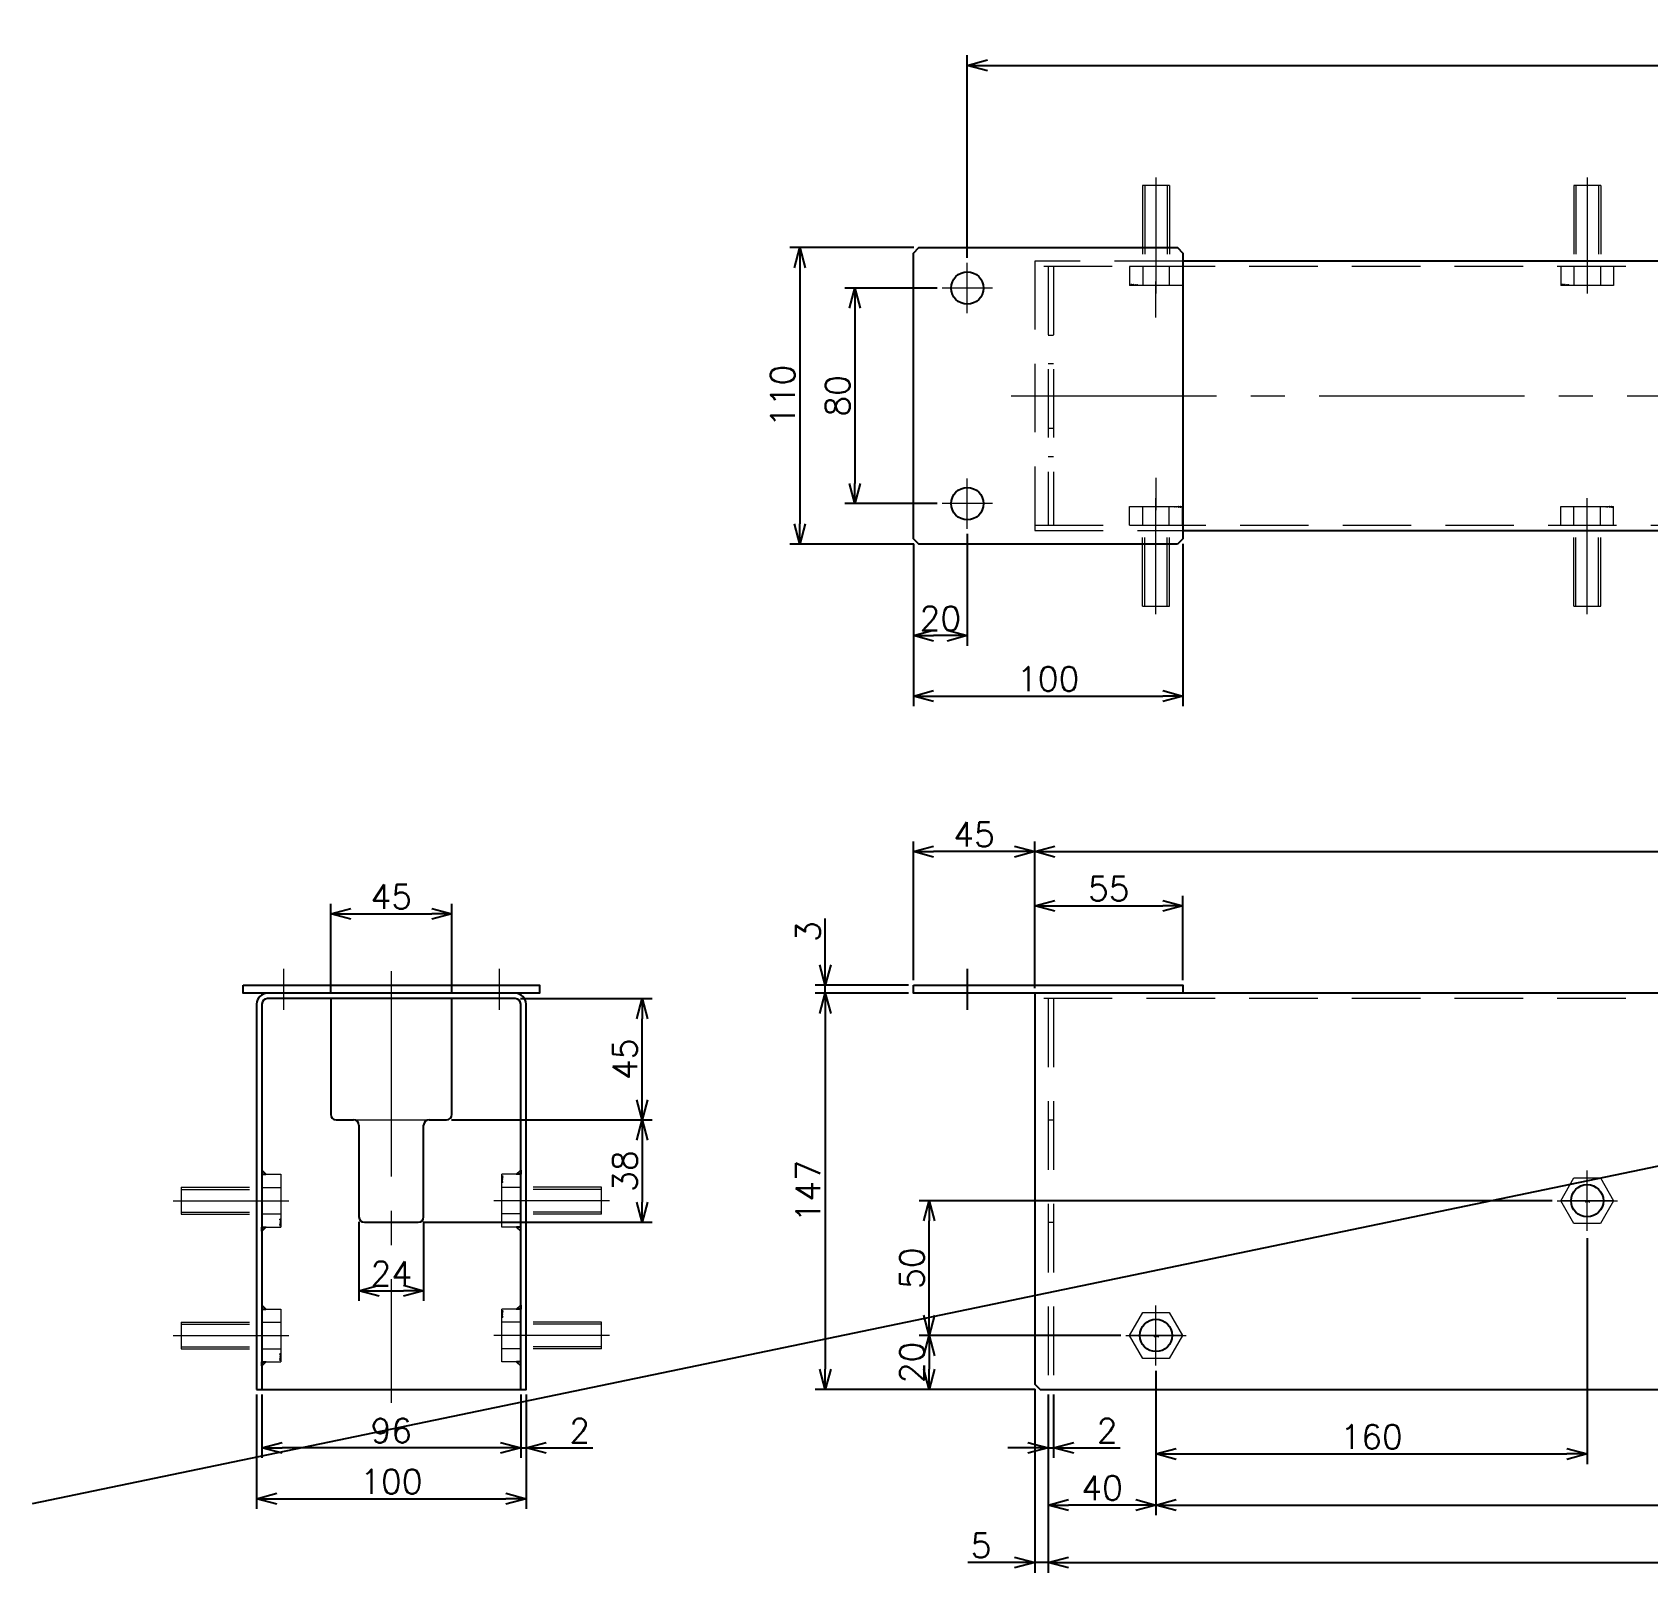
# Model space of a CAD drawing. Header units: millimetres. Extents: x -8731 to 85711, y -14522 to 31379.
# Drawn here: x 28559 to 29158, y -1899 to -1328 of the extents above; entities that cross this region are included whole.
import ezdxf

# ---------------------------------------------------------------- set-up
doc = ezdxf.new("R2010")
doc.units = ezdxf.units.MM
doc.header["$LTSCALE"] = 4
doc.header["$PDMODE"] = 99
doc.header["$PDSIZE"] = 1
doc.linetypes.add('CENTER2', pattern=[28.575, 19.05, -3.175, 3.175, -3.175])
doc.linetypes.add('HIDDEN', pattern=[9.525, 6.35, -3.175])
for name, color, linetype, lineweight in [('04_HIDDEN', 2, 'HIDDEN', 13), ('05_CENTER', 4, 'CENTER2', 13), ('08_DIM', 3, 'Continuous', 13)]:
    doc.layers.add(name, color=color, linetype=linetype, lineweight=lineweight)
doc.layers.add('10_DRAFT', color=8, linetype='Continuous', lineweight=0, plot=False)
doc.styles.add('KSS_TXT', font='txt.shx', dxfattribs={"bigfont": 'extfont2.shx'})
doc.styles.add('KSS_TXT_L', font='txt.shx', dxfattribs={"height": 9, "bigfont": 'extfont2.shx'})
doc.dimstyles.new('KSS_DIM', dxfattribs={"dimscale": 3, "dimtxt": 3, "dimasz": 2.5, "dimexe": 1.25, "dimexo": 0.625, "dimtad": 1, "dimdsep": 46, "dimtxsty": 'KSS_TXT', "dimblk": 'OPEN30', "dimcen": 0, "dimazin": 2, "dimtfac": 0.75, "dimtmove": 0, "dimatfit": 3, "dimldrblk": 'OPEN30', "dimfxl": 1, "dimtolj": 1, "dimarcsym": 0})

# ---------------------------------------------------------------- blocks, each defined once
blk = doc.blocks.new('A$C742A68D0_1_1')
at = {"color": 0}
for p, q in [((-9.81, 7), (9.81, 7)), ((-9.81, 0), (-9.81, 7)), ((-4.91, 0), (-4.91, 7)), ((4.91, 0), (4.91, 7)), ((9.81, 0), (9.81, 7)), ((-9.81, 0), (9.81, 0))]:
    blk.add_line(p, q, dxfattribs=at)
at = {"color": 0, "linetype": 'CENTER2'}
blk.add_line((0, -33), (0, 10), dxfattribs=at)
at = {"color": 0, "linetype": 'HIDDEN'}
for p, q in [((-5, -30), (-5, 0)), ((-4.19, -30), (-4.19, 0)), ((4.19, -30), (4.19, 0)), ((5, -30), (5, 0)), ((-5, -30), (5, -30))]:
    blk.add_line(p, q, dxfattribs=at)
at = {"layer": '10_DRAFT', "style": 'KSS_TXT_L'}
blk.add_text('BT-M10x30L', height=0.3, dxfattribs=at).set_placement((6.81, 6.66))
blk = doc.blocks.new('A$C78BC2D50_1_1')
at = {"color": 0}
for p, q in [((46, -5), (-46, -5)), ((-22.5, -5), (-22.5, -48)), ((22.5, -48), (22.5, -5)), ((-48, -7), (-48, -150)), ((48, -150), (48, -7)), ((-20.5, -50), (-14, -50)), ((-12, -52), (-12, -86)), ((12, -86), (12, -52)), ((14, -50), (20.5, -50)), ((-10, -88), (10, -88))]:
    blk.add_line(p, q, dxfattribs=at)
blk.add_lwpolyline([(-55, 0), (55, 0), (55, -3), (-55, -3)], close=True, dxfattribs=at)
blk.add_lwpolyline([(-50, -150), (50, -150), (50, -7, 0.414214), (46, -3), (-46, -3, 0.414214), (-50, -7)], format="xyb", close=True, dxfattribs=at)
at = {"color": 3}
for points in [[(-48, -70.19), (-46.5, -70.19), (-48, -68.69), (-48, -68.69)], [(48, -70.19), (46.5, -70.19), (48, -68.69), (48, -68.69)], [(-48, -89.81), (-46.5, -89.81), (-48, -91.31), (-48, -91.31)], [(48, -89.81), (46.5, -89.81), (48, -91.31), (48, -91.31)], [(-48, -120.19), (-46.5, -120.19), (-48, -118.69), (-48, -118.69)], [(48, -120.19), (46.5, -120.19), (48, -118.69), (48, -118.69)], [(-48, -139.81), (-46.5, -139.81), (-48, -141.31), (-48, -141.31)], [(48, -139.81), (46.5, -139.81), (48, -141.31), (48, -141.31)]]:
    blk.add_lwpolyline(points, close=True, dxfattribs=at)
at = {"color": 0}
for centre, start, end in [((-46, -7), 90, 180), ((46, -7), 0, 90), ((-20.5, -48), 180, 270), ((-14, -52), 0, 90), ((14, -52), 90, 180), ((20.5, -48), 270, 0), ((-10, -86), 180, 270), ((10, -86), 270, 0)]:
    blk.add_arc(centre, 2, start, end, dxfattribs=at)
at = {"layer": '05_CENTER'}
for p, q in [((-40, 6.1), (-40, -9.15)), ((40, 6.1), (40, -9.15)), ((0, 5.15), (0, -155.04))]:
    blk.add_line(p, q, dxfattribs=at)
at = {"layer": '10_DRAFT'}
blk.add_line((-14, -50), (14, -50), dxfattribs=at)
at = {"layer": '04_HIDDEN'}
for p, rotation in [((-48, -80), 270), ((48, -80), 90), ((-48, -130), 270), ((48, -130), 90)]:
    blk.add_blockref('A$C742A68D0_1_1', p, dxfattribs=dict(at, rotation=rotation))
blk = doc.blocks.new('A$C28002627_1_1_1')
at = {"color": 0}
for p, q in [((-9.81, 0), (-4.91, 8.5)), ((-4.91, 8.5), (4.91, 8.5)), ((4.91, 8.5), (9.81, 0)), ((-4.91, -8.5), (-9.81, 0)), ((9.81, 0), (4.91, -8.5)), ((4.91, -8.5), (-4.91, -8.5))]:
    blk.add_line(p, q, dxfattribs=at)
at = {"color": 0, "linetype": 'CENTER2'}
for p, q in [((0, -11.18), (0, 11.18)), ((-11.18, 0), (11.18, 0))]:
    blk.add_line(p, q, dxfattribs=at)
at = {"layer": '10_DRAFT', "style": 'KSS_TXT_L'}
blk.add_text('BT-M10', height=0.3, dxfattribs=at).set_placement((-0.7, -0.54))
blk = doc.blocks.new('A$C11D0153E_1_1')
at = {"color": 4}
blk.add_line((0, 6.1), (0, -9.15), dxfattribs=at)
at = {"color": 0}
for points in [[(-20, 0), (80, 0), (80, -3), (-20, -3)], [(27, -150), (2033, -150), (2035, -148), (2035, -3), (25, -3), (25, -148)]]:
    blk.add_lwpolyline(points, close=True, dxfattribs=at)
for centre in [(230, -80), (70, -130)]:
    blk.add_circle(centre, 6, dxfattribs=at)
at = {"layer": '04_HIDDEN'}
for p, q in [((2035, -5), (25, -5)), ((30, -5), (30, -150)), ((32, -5), (32, -150)), ((30, -50), (32, -50)), ((30, -88), (32, -88))]:
    blk.add_line(p, q, dxfattribs=at)
at = {"layer": '05_CENTER'}
for p, q in [((230, -89.34), (230, -70.66)), ((239.34, -80), (220.66, -80)), ((70, -139.34), (70, -120.66)), ((79.34, -130), (60.66, -130))]:
    blk.add_line(p, q, dxfattribs=at)
at = {"layer": '04_HIDDEN'}
for p in [(230, -80), (70, -130)]:
    blk.add_blockref('A$C28002627_1_1_1', p, dxfattribs=at)
blk = doc.blocks.new('_Open30')
at = {"color": 0, "linetype": 'ByBlock', "lineweight": -2}
for p, q in [((-1, 0.268), (0, 0)), ((0, 0), (-1, -0.268)), ((0, 0), (-1, 0))]:
    blk.add_line(p, q, dxfattribs=at)
blk = doc.blocks.new('*D3023')
at = {"layer": '08_DIM', "color": 0, "lineweight": -2, "transparency": 16777216}
for p, q in [((28679.82, -1769.12), (28679.82, -1798.39)), ((28703.82, -1769.12), (28703.82, -1798.39)), ((28687.32, -1794.64), (28696.32, -1794.64))]:
    blk.add_line(p, q, dxfattribs=at)
at = {"layer": 'Defpoints', "color": 0, "transparency": 16777216}
for p in [(28679.82, -1767.25), (28703.82, -1767.25), (28703.82, -1794.64)]:
    blk.add_point(p, dxfattribs=at)
at = {"layer": '08_DIM', "color": 0, "lineweight": -2, "transparency": 16777216, "xscale": 7.5, "yscale": 7.5, "zscale": 7.5, "rotation": 180}
blk.add_blockref('_Open30', (28679.82, -1794.64), dxfattribs=at)
at = {"layer": '08_DIM', "color": 0, "lineweight": -2, "transparency": 16777216, "xscale": 7.5, "yscale": 7.5, "zscale": 7.5}
blk.add_blockref('_Open30', (28703.82, -1794.64), dxfattribs=at)
at = {"layer": '08_DIM', "color": 0, "transparency": 16777216, "insert": (28691.82, -1788.26), "char_height": 9, "attachment_point": 5, "style": 'KSS_TXT'}
blk.add_mtext('\\A1;24', dxfattribs=at)
blk = doc.blocks.new('*D3024')
at = {"layer": '08_DIM', "color": 0, "lineweight": -2, "transparency": 16777216}
for p, q in [((28714.19, -1731.25), (28788.62, -1731.25)), ((28784.87, -1738.75), (28784.87, -1761.75)), ((28703.69, -1769.25), (28788.62, -1769.25))]:
    blk.add_line(p, q, dxfattribs=at)
at = {"layer": 'Defpoints', "color": 0, "transparency": 16777216}
for p in [(28712.32, -1731.25), (28701.82, -1769.25), (28784.87, -1769.25)]:
    blk.add_point(p, dxfattribs=at)
at = {"layer": '08_DIM', "color": 0, "lineweight": -2, "transparency": 16777216, "xscale": 7.5, "yscale": 7.5, "zscale": 7.5}
for p, rotation in [((28784.87, -1731.25), 90), ((28784.87, -1769.25), 270)]:
    blk.add_blockref('_Open30', p, dxfattribs=dict(at, rotation=rotation))
at = {"layer": '08_DIM', "color": 0, "transparency": 16777216, "insert": (28778.49, -1750.25), "char_height": 9, "attachment_point": 5, "rotation": 90, "style": 'KSS_TXT'}
blk.add_mtext('\\A1;38', dxfattribs=at)
blk = doc.blocks.new('*D3025')
at = {"layer": '08_DIM', "color": 0, "lineweight": -2, "transparency": 16777216}
for p, q in [((28739.69, -1686.25), (28788.62, -1686.25)), ((28784.87, -1723.75), (28784.87, -1693.75)), ((28714.19, -1731.25), (28788.62, -1731.25))]:
    blk.add_line(p, q, dxfattribs=at)
at = {"layer": 'Defpoints', "color": 0, "transparency": 16777216}
for p in [(28737.82, -1686.25), (28784.87, -1686.25), (28712.32, -1731.25)]:
    blk.add_point(p, dxfattribs=at)
at = {"layer": '08_DIM', "color": 0, "lineweight": -2, "transparency": 16777216, "xscale": 7.5, "yscale": 7.5, "zscale": 7.5}
for p, rotation in [((28784.87, -1686.25), 90), ((28784.87, -1731.25), 270)]:
    blk.add_blockref('_Open30', p, dxfattribs=dict(at, rotation=rotation))
at = {"layer": '08_DIM', "color": 0, "transparency": 16777216, "insert": (28778.49, -1708.75), "char_height": 9, "attachment_point": 5, "rotation": 90, "style": 'KSS_TXT'}
blk.add_mtext('\\A1;45', dxfattribs=at)
blk = doc.blocks.new('A$C0B00724F_1_1')
at = {"color": 0}
blk.add_lwpolyline([(78, -15), (-18, -15), (-20, -13), (-20, 93), (-18, 95), (78, 95), (80, 93), (80, -13)], close=True, dxfattribs=at)
for points in [[(1980, 90), (80, 90)], [(80, -10), (1980, -10)]]:
    blk.add_lwpolyline(points, dxfattribs=at)
for centre in [(0, 80), (0, 0)]:
    blk.add_circle(centre, 6, dxfattribs=at)
at = {"layer": '04_HIDDEN'}
for p, q in [((2035, 88), (25, 88)), ((30, 88), (30, -8)), ((32, 88), (32, -8)), ((30, 62.5), (32, 62.5)), ((30, 52), (32, 52)), ((30, 28), (32, 28)), ((30, 17.5), (32, 17.5)), ((25, -8), (2035, -8))]:
    blk.add_line(p, q, dxfattribs=at)
for points in [[(80, 90), (25, 90), (25, -10)], [(25, -10), (80, -10)]]:
    blk.add_lwpolyline(points, dxfattribs=at)
at = {"layer": '05_CENTER'}
for p, q in [((230, 95.46), (230, 82.43)), ((0, 70.66), (0, 89.34)), ((9.34, 80), (-9.34, 80)), ((70, 69.08), (70, 82.43)), ((16.24, 40), (2043.76, 40)), ((0, -9.34), (0, 9.34)), ((70, 9.54), (70, -2.43)), ((9.34, 0), (-9.34, 0)), ((230, -15.46), (230, -2.43))]:
    blk.add_line(p, q, dxfattribs=at)
at = {"layer": '04_HIDDEN', "rotation": 180}
for p in [(70, 88), (230, 88)]:
    blk.add_blockref('A$C742A68D0_1_1', p, dxfattribs=at)
at = {"layer": '04_HIDDEN'}
for p in [(70, -8), (230, -8)]:
    blk.add_blockref('A$C742A68D0_1_1', p, dxfattribs=at)
blk = doc.blocks.new('*D3053')
at = {"layer": '08_DIM', "color": 0, "lineweight": -2, "transparency": 16777216}
for p, q in [((28975.53, -1824.3), (28975.53, -1877.92)), ((28935.53, -1833.12), (28935.53, -1877.92)), ((28968.03, -1874.17), (28943.03, -1874.17))]:
    blk.add_line(p, q, dxfattribs=at)
at = {"layer": 'Defpoints', "color": 0, "transparency": 16777216}
for p in [(28975.53, -1822.43), (28935.53, -1831.25), (28935.53, -1874.17)]:
    blk.add_point(p, dxfattribs=at)
at = {"layer": '08_DIM', "color": 0, "lineweight": -2, "transparency": 16777216, "xscale": 7.5, "yscale": 7.5, "zscale": 7.5, "rotation": 180}
blk.add_blockref('_Open30', (28935.53, -1874.17), dxfattribs=at)
at = {"layer": '08_DIM', "color": 0, "lineweight": -2, "transparency": 16777216, "xscale": 7.5, "yscale": 7.5, "zscale": 7.5}
blk.add_blockref('_Open30', (28975.53, -1874.17), dxfattribs=at)
at = {"layer": '08_DIM', "color": 0, "transparency": 16777216, "insert": (28955.53, -1867.79), "char_height": 9, "attachment_point": 5, "style": 'KSS_TXT'}
blk.add_mtext('\\A1;40', dxfattribs=at)
blk = doc.blocks.new('*D3054')
at = {"layer": '08_DIM', "color": 0, "lineweight": -2, "transparency": 16777216}
for p, q in [((28975.53, -1824.3), (28975.53, -1877.92)), ((30895.53, -1824.3), (30895.53, -1877.92)), ((28983.03, -1874.17), (30888.03, -1874.17))]:
    blk.add_line(p, q, dxfattribs=at)
at = {"layer": 'Defpoints', "color": 0, "transparency": 16777216}
for p in [(28975.53, -1822.43), (30895.53, -1822.43), (30895.53, -1874.17)]:
    blk.add_point(p, dxfattribs=at)
at = {"layer": '08_DIM', "color": 0, "lineweight": -2, "transparency": 16777216, "xscale": 7.5, "yscale": 7.5, "zscale": 7.5, "rotation": 180}
blk.add_blockref('_Open30', (28975.53, -1874.17), dxfattribs=at)
at = {"layer": '08_DIM', "color": 0, "lineweight": -2, "transparency": 16777216, "xscale": 7.5, "yscale": 7.5, "zscale": 7.5}
blk.add_blockref('_Open30', (30895.53, -1874.17), dxfattribs=at)
at = {"layer": '08_DIM', "color": 0, "transparency": 16777216, "insert": (29935.53, -1867.79), "char_height": 9, "attachment_point": 5, "style": 'KSS_TXT'}
blk.add_mtext('\\A1;12x160=1920', dxfattribs=at)
blk = doc.blocks.new('*D3055')
at = {"layer": '08_DIM', "color": 0, "lineweight": -2, "transparency": 16777216}
for p, q in [((28935.53, -1833.12), (28935.53, -1899.26)), ((30935.53, -1833.12), (30935.53, -1899.26)), ((28943.03, -1895.51), (30928.03, -1895.51))]:
    blk.add_line(p, q, dxfattribs=at)
at = {"layer": 'Defpoints', "color": 0, "transparency": 16777216}
for p in [(28935.53, -1831.25), (30935.53, -1831.25), (30935.53, -1895.51)]:
    blk.add_point(p, dxfattribs=at)
at = {"layer": '08_DIM', "color": 0, "lineweight": -2, "transparency": 16777216, "xscale": 7.5, "yscale": 7.5, "zscale": 7.5, "rotation": 180}
blk.add_blockref('_Open30', (28935.53, -1895.51), dxfattribs=at)
at = {"layer": '08_DIM', "color": 0, "lineweight": -2, "transparency": 16777216, "xscale": 7.5, "yscale": 7.5, "zscale": 7.5}
blk.add_blockref('_Open30', (30935.53, -1895.51), dxfattribs=at)
at = {"layer": '08_DIM', "color": 0, "transparency": 16777216, "insert": (29935.53, -1889.14), "char_height": 9, "attachment_point": 5, "style": 'KSS_TXT'}
blk.add_mtext('\\A1;2000', dxfattribs=at)
blk = doc.blocks.new('*D3056')
at = {"layer": '08_DIM', "color": 0, "lineweight": -2, "transparency": 16777216}
for p, q in [((29135.53, -1775.12), (29135.53, -1858.96)), ((28975.53, -1824.3), (28975.53, -1858.96)), ((28983.03, -1855.21), (29128.03, -1855.21))]:
    blk.add_line(p, q, dxfattribs=at)
at = {"layer": 'Defpoints', "color": 0, "transparency": 16777216}
for p in [(29135.53, -1773.25), (28975.53, -1822.43), (29135.53, -1855.21)]:
    blk.add_point(p, dxfattribs=at)
at = {"layer": '08_DIM', "color": 0, "lineweight": -2, "transparency": 16777216, "xscale": 7.5, "yscale": 7.5, "zscale": 7.5, "rotation": 180}
blk.add_blockref('_Open30', (28975.53, -1855.21), dxfattribs=at)
at = {"layer": '08_DIM', "color": 0, "lineweight": -2, "transparency": 16777216, "xscale": 7.5, "yscale": 7.5, "zscale": 7.5}
blk.add_blockref('_Open30', (29135.53, -1855.21), dxfattribs=at)
at = {"layer": '08_DIM', "color": 0, "transparency": 16777216, "insert": (29055.53, -1848.84), "char_height": 9, "attachment_point": 5, "style": 'KSS_TXT'}
blk.add_mtext('\\A1;160', dxfattribs=at)
blk = doc.blocks.new('*D3057')
at = {"layer": '08_DIM', "color": 0, "lineweight": -2, "transparency": 16777216}
for p, q in [((28894.32, -1422.58), (28860.05, -1422.58)), ((28863.8, -1430.08), (28863.8, -1495.08)), ((28894.32, -1502.58), (28860.05, -1502.58))]:
    blk.add_line(p, q, dxfattribs=at)
at = {"layer": 'Defpoints', "color": 0, "transparency": 16777216}
for p in [(28896.19, -1422.58), (28863.8, -1502.58), (28896.19, -1502.58)]:
    blk.add_point(p, dxfattribs=at)
at = {"layer": '08_DIM', "color": 0, "lineweight": -2, "transparency": 16777216, "xscale": 7.5, "yscale": 7.5, "zscale": 7.5}
for p, rotation in [((28863.8, -1422.58), 90), ((28863.8, -1502.58), 270)]:
    blk.add_blockref('_Open30', p, dxfattribs=dict(at, rotation=rotation))
at = {"layer": '08_DIM', "color": 0, "transparency": 16777216, "insert": (28857.43, -1462.58), "char_height": 9, "attachment_point": 5, "rotation": 90, "style": 'KSS_TXT'}
blk.add_mtext('\\A1;80', dxfattribs=at)
blk = doc.blocks.new('*D3058')
at = {"layer": '08_DIM', "color": 0, "lineweight": -2, "transparency": 16777216}
for p, q in [((28885.66, -1407.58), (28839.64, -1407.58)), ((28843.39, -1415.08), (28843.39, -1510.08)), ((28885.66, -1517.58), (28839.64, -1517.58))]:
    blk.add_line(p, q, dxfattribs=at)
at = {"layer": 'Defpoints', "color": 0, "transparency": 16777216}
for p in [(28887.53, -1407.58), (28843.39, -1517.58), (28887.53, -1517.58)]:
    blk.add_point(p, dxfattribs=at)
at = {"layer": '08_DIM', "color": 0, "lineweight": -2, "transparency": 16777216, "xscale": 7.5, "yscale": 7.5, "zscale": 7.5}
for p, rotation in [((28843.39, -1407.58), 90), ((28843.39, -1517.58), 270)]:
    blk.add_blockref('_Open30', p, dxfattribs=dict(at, rotation=rotation))
at = {"layer": '08_DIM', "color": 0, "transparency": 16777216, "insert": (28837.02, -1462.58), "char_height": 9, "attachment_point": 5, "rotation": 90, "style": 'KSS_TXT'}
blk.add_mtext('\\A1;110', dxfattribs=at)
blk = doc.blocks.new('*D3059')
at = {"layer": '08_DIM', "color": 0, "lineweight": -2, "transparency": 16777216}
for p, q in [((28885.53, -1517.45), (28885.53, -1577.73)), ((28985.53, -1517.45), (28985.53, -1577.73)), ((28893.03, -1573.98), (28978.03, -1573.98))]:
    blk.add_line(p, q, dxfattribs=at)
at = {"layer": 'Defpoints', "color": 0, "transparency": 16777216}
for p in [(28885.53, -1515.58), (28985.53, -1515.58), (28985.53, -1573.98)]:
    blk.add_point(p, dxfattribs=at)
at = {"layer": '08_DIM', "color": 0, "lineweight": -2, "transparency": 16777216, "xscale": 7.5, "yscale": 7.5, "zscale": 7.5, "rotation": 180}
blk.add_blockref('_Open30', (28885.53, -1573.98), dxfattribs=at)
at = {"layer": '08_DIM', "color": 0, "lineweight": -2, "transparency": 16777216, "xscale": 7.5, "yscale": 7.5, "zscale": 7.5}
blk.add_blockref('_Open30', (28985.53, -1573.98), dxfattribs=at)
at = {"layer": '08_DIM', "color": 0, "transparency": 16777216, "insert": (28935.53, -1567.6), "char_height": 9, "attachment_point": 5, "style": 'KSS_TXT'}
blk.add_mtext('\\A1;100', dxfattribs=at)
blk = doc.blocks.new('*D3060')
at = {"layer": '08_DIM', "color": 0, "lineweight": -2, "transparency": 16777216}
for p, q in [((28905.53, -1513.8), (28905.53, -1555.31)), ((28885.53, -1517.45), (28885.53, -1555.31)), ((28898.03, -1551.56), (28893.03, -1551.56))]:
    blk.add_line(p, q, dxfattribs=at)
at = {"layer": 'Defpoints', "color": 0, "transparency": 16777216}
for p in [(28885.53, -1515.58), (28905.53, -1511.92), (28885.53, -1551.56)]:
    blk.add_point(p, dxfattribs=at)
at = {"layer": '08_DIM', "color": 0, "lineweight": -2, "transparency": 16777216, "xscale": 7.5, "yscale": 7.5, "zscale": 7.5, "rotation": 180}
blk.add_blockref('_Open30', (28885.53, -1551.56), dxfattribs=at)
at = {"layer": '08_DIM', "color": 0, "lineweight": -2, "transparency": 16777216, "xscale": 7.5, "yscale": 7.5, "zscale": 7.5}
blk.add_blockref('_Open30', (28905.53, -1551.56), dxfattribs=at)
at = {"layer": '08_DIM', "color": 0, "transparency": 16777216, "insert": (28895.53, -1545.19), "char_height": 9, "attachment_point": 5, "style": 'KSS_TXT'}
blk.add_mtext('\\A1;20', dxfattribs=at)
blk = doc.blocks.new('*D3061')
at = {"layer": '08_DIM', "color": 0, "lineweight": -2, "transparency": 16777216}
for p, q in [((28905.53, -1411.36), (28905.53, -1336.21)), ((30965.53, -1411.36), (30965.53, -1336.21)), ((28913.03, -1339.96), (30958.03, -1339.96))]:
    blk.add_line(p, q, dxfattribs=at)
at = {"layer": 'Defpoints', "color": 0, "transparency": 16777216}
for p in [(30965.53, -1339.96), (28905.53, -1413.24), (30965.53, -1413.24)]:
    blk.add_point(p, dxfattribs=at)
at = {"layer": '08_DIM', "color": 0, "lineweight": -2, "transparency": 16777216, "xscale": 7.5, "yscale": 7.5, "zscale": 7.5, "rotation": 180}
blk.add_blockref('_Open30', (28905.53, -1339.96), dxfattribs=at)
at = {"layer": '08_DIM', "color": 0, "lineweight": -2, "transparency": 16777216, "xscale": 7.5, "yscale": 7.5, "zscale": 7.5}
blk.add_blockref('_Open30', (30965.53, -1339.96), dxfattribs=at)
at = {"layer": '08_DIM', "color": 0, "transparency": 16777216, "insert": (29935.53, -1333.59), "char_height": 9, "attachment_point": 5, "style": 'KSS_TXT'}
blk.add_mtext('\\A1;2060', dxfattribs=at)
blk = doc.blocks.new('*D3062')
at = {"layer": '08_DIM', "color": 0, "lineweight": -2, "transparency": 16777216}
for p, q in [((28930.53, -1682.37), (28930.53, -1648.05)), ((28985.53, -1679.37), (28985.53, -1648.05)), ((28938.03, -1651.8), (28978.03, -1651.8))]:
    blk.add_line(p, q, dxfattribs=at)
at = {"layer": 'Defpoints', "color": 0, "transparency": 16777216}
for p in [(28985.53, -1651.8), (28985.53, -1681.25), (28930.53, -1684.25)]:
    blk.add_point(p, dxfattribs=at)
at = {"layer": '08_DIM', "color": 0, "lineweight": -2, "transparency": 16777216, "xscale": 7.5, "yscale": 7.5, "zscale": 7.5, "rotation": 180}
blk.add_blockref('_Open30', (28930.53, -1651.8), dxfattribs=at)
at = {"layer": '08_DIM', "color": 0, "lineweight": -2, "transparency": 16777216, "xscale": 7.5, "yscale": 7.5, "zscale": 7.5}
blk.add_blockref('_Open30', (28985.53, -1651.8), dxfattribs=at)
at = {"layer": '08_DIM', "color": 0, "transparency": 16777216, "insert": (28958.03, -1645.42), "char_height": 9, "attachment_point": 5, "style": 'KSS_TXT'}
blk.add_mtext('\\A1;55', dxfattribs=at)
blk = doc.blocks.new('*D3063')
at = {"layer": '08_DIM', "color": 0, "lineweight": -2, "transparency": 16777216}
for p, q in [((28885.53, -1679.37), (28885.53, -1627.95)), ((28930.53, -1682.37), (28930.53, -1627.95)), ((28923.03, -1631.7), (28893.03, -1631.7))]:
    blk.add_line(p, q, dxfattribs=at)
at = {"layer": 'Defpoints', "color": 0, "transparency": 16777216}
for p in [(28885.53, -1631.7), (28885.53, -1681.25), (28930.53, -1684.25)]:
    blk.add_point(p, dxfattribs=at)
at = {"layer": '08_DIM', "color": 0, "lineweight": -2, "transparency": 16777216, "xscale": 7.5, "yscale": 7.5, "zscale": 7.5, "rotation": 180}
blk.add_blockref('_Open30', (28885.53, -1631.7), dxfattribs=at)
at = {"layer": '08_DIM', "color": 0, "lineweight": -2, "transparency": 16777216, "xscale": 7.5, "yscale": 7.5, "zscale": 7.5}
blk.add_blockref('_Open30', (28930.53, -1631.7), dxfattribs=at)
at = {"layer": '08_DIM', "color": 0, "transparency": 16777216, "insert": (28908.03, -1625.32), "char_height": 9, "attachment_point": 5, "style": 'KSS_TXT'}
blk.add_mtext('\\A1;45', dxfattribs=at)
blk = doc.blocks.new('*D3064')
at = {"layer": '08_DIM', "color": 0, "lineweight": -2, "transparency": 16777216}
for p, q in [((28883.66, -1684.25), (28849.08, -1684.25)), ((28852.83, -1691.75), (28852.83, -1823.75)), ((28930.66, -1831.25), (28849.08, -1831.25))]:
    blk.add_line(p, q, dxfattribs=at)
at = {"layer": 'Defpoints', "color": 0, "transparency": 16777216}
for p in [(28885.53, -1684.25), (28852.83, -1831.25), (28932.53, -1831.25)]:
    blk.add_point(p, dxfattribs=at)
at = {"layer": '08_DIM', "color": 0, "lineweight": -2, "transparency": 16777216, "xscale": 7.5, "yscale": 7.5, "zscale": 7.5}
for p, rotation in [((28852.83, -1684.25), 90), ((28852.83, -1831.25), 270)]:
    blk.add_blockref('_Open30', p, dxfattribs=dict(at, rotation=rotation))
at = {"layer": '08_DIM', "color": 0, "transparency": 16777216, "insert": (28846.46, -1757.75), "char_height": 9, "attachment_point": 5, "rotation": 90, "style": 'KSS_TXT'}
blk.add_mtext('\\A1;147', dxfattribs=at)
blk = doc.blocks.new('*D3065')
at = {"layer": '08_DIM', "color": 0, "lineweight": -2, "transparency": 16777216}
for p, q in [((28852.83, -1673.75), (28852.83, -1656.5)), ((28883.66, -1681.25), (28849.08, -1681.25)), ((28852.83, -1684.25), (28852.83, -1681.25)), ((28883.66, -1684.25), (28849.08, -1684.25)), ((28852.83, -1691.75), (28852.83, -1699.25))]:
    blk.add_line(p, q, dxfattribs=at)
at = {"layer": 'Defpoints', "color": 0, "transparency": 16777216}
for p in [(28852.83, -1681.25), (28885.53, -1681.25), (28885.53, -1684.25)]:
    blk.add_point(p, dxfattribs=at)
at = {"layer": '08_DIM', "color": 0, "lineweight": -2, "transparency": 16777216, "xscale": 7.5, "yscale": 7.5, "zscale": 7.5}
for p, rotation in [((28852.83, -1681.25), 270), ((28852.83, -1684.25), 90)]:
    blk.add_blockref('_Open30', p, dxfattribs=dict(at, rotation=rotation))
at = {"layer": '08_DIM', "color": 0, "transparency": 16777216, "insert": (28846.46, -1661.37), "char_height": 9, "attachment_point": 5, "rotation": 90, "style": 'KSS_TXT'}
blk.add_mtext('\\A1;3', dxfattribs=at)
blk = doc.blocks.new('*D3066')
at = {"layer": '08_DIM', "color": 0, "lineweight": -2, "transparency": 16777216}
for p, q in [((28962.48, -1811.25), (28887.63, -1811.25)), ((28891.38, -1818.75), (28891.38, -1823.75)), ((28930.66, -1831.25), (28887.63, -1831.25))]:
    blk.add_line(p, q, dxfattribs=at)
at = {"layer": 'Defpoints', "color": 0, "transparency": 16777216}
for p in [(28964.35, -1811.25), (28891.38, -1831.25), (28932.53, -1831.25)]:
    blk.add_point(p, dxfattribs=at)
at = {"layer": '08_DIM', "color": 0, "lineweight": -2, "transparency": 16777216, "xscale": 7.5, "yscale": 7.5, "zscale": 7.5}
for p, rotation in [((28891.38, -1811.25), 90), ((28891.38, -1831.25), 270)]:
    blk.add_blockref('_Open30', p, dxfattribs=dict(at, rotation=rotation))
at = {"layer": '08_DIM', "color": 0, "transparency": 16777216, "insert": (28885.01, -1821.25), "char_height": 9, "attachment_point": 5, "rotation": 90, "style": 'KSS_TXT'}
blk.add_mtext('\\A1;20', dxfattribs=at)
blk = doc.blocks.new('*D3067')
at = {"layer": '08_DIM', "color": 0, "lineweight": -2, "transparency": 16777216}
for p, q in [((29122.48, -1761.25), (28887.63, -1761.25)), ((28891.38, -1803.75), (28891.38, -1768.75)), ((28962.48, -1811.25), (28887.63, -1811.25))]:
    blk.add_line(p, q, dxfattribs=at)
at = {"layer": 'Defpoints', "color": 0, "transparency": 16777216}
for p in [(28891.38, -1761.25), (29124.35, -1761.25), (28964.35, -1811.25)]:
    blk.add_point(p, dxfattribs=at)
at = {"layer": '08_DIM', "color": 0, "lineweight": -2, "transparency": 16777216, "xscale": 7.5, "yscale": 7.5, "zscale": 7.5}
for p, rotation in [((28891.38, -1761.25), 90), ((28891.38, -1811.25), 270)]:
    blk.add_blockref('_Open30', p, dxfattribs=dict(at, rotation=rotation))
at = {"layer": '08_DIM', "color": 0, "transparency": 16777216, "insert": (28885, -1786.25), "char_height": 9, "attachment_point": 5, "rotation": 90, "style": 'KSS_TXT'}
blk.add_mtext('\\A1;50', dxfattribs=at)
blk = doc.blocks.new('*D3068')
at = {"layer": '08_DIM', "color": 0, "lineweight": -2, "transparency": 16777216}
for p, q in [((28641.82, -1833.12), (28641.82, -1875.57)), ((28741.82, -1833.12), (28741.82, -1875.57)), ((28649.32, -1871.82), (28734.32, -1871.82))]:
    blk.add_line(p, q, dxfattribs=at)
at = {"layer": 'Defpoints', "color": 0, "transparency": 16777216}
for p in [(28641.82, -1831.25), (28741.82, -1831.25), (28741.82, -1871.82)]:
    blk.add_point(p, dxfattribs=at)
at = {"layer": '08_DIM', "color": 0, "lineweight": -2, "transparency": 16777216, "xscale": 7.5, "yscale": 7.5, "zscale": 7.5, "rotation": 180}
blk.add_blockref('_Open30', (28641.82, -1871.82), dxfattribs=at)
at = {"layer": '08_DIM', "color": 0, "lineweight": -2, "transparency": 16777216, "xscale": 7.5, "yscale": 7.5, "zscale": 7.5}
blk.add_blockref('_Open30', (28741.82, -1871.82), dxfattribs=at)
at = {"layer": '08_DIM', "color": 0, "transparency": 16777216, "insert": (28691.82, -1865.44), "char_height": 9, "attachment_point": 5, "style": 'KSS_TXT'}
blk.add_mtext('\\A1;100', dxfattribs=at)
blk = doc.blocks.new('*D3069')
at = {"layer": '08_DIM', "color": 0, "lineweight": -2, "transparency": 16777216}
for p, q in [((28930.53, -1682.37), (28930.53, -1627.95)), ((30940.53, -1682.37), (30940.53, -1627.95)), ((28938.03, -1631.7), (30933.03, -1631.7))]:
    blk.add_line(p, q, dxfattribs=at)
at = {"layer": 'Defpoints', "color": 0, "transparency": 16777216}
for p in [(30940.53, -1631.7), (28930.53, -1684.25), (30940.53, -1684.25)]:
    blk.add_point(p, dxfattribs=at)
at = {"layer": '08_DIM', "color": 0, "lineweight": -2, "transparency": 16777216, "xscale": 7.5, "yscale": 7.5, "zscale": 7.5, "rotation": 180}
blk.add_blockref('_Open30', (28930.53, -1631.7), dxfattribs=at)
at = {"layer": '08_DIM', "color": 0, "lineweight": -2, "transparency": 16777216, "xscale": 7.5, "yscale": 7.5, "zscale": 7.5}
blk.add_blockref('_Open30', (30940.53, -1631.7), dxfattribs=at)
at = {"layer": '08_DIM', "color": 0, "transparency": 16777216, "insert": (29935.53, -1625.32), "char_height": 9, "attachment_point": 5, "style": 'KSS_TXT'}
blk.add_mtext('\\A1;2010', dxfattribs=at)
blk = doc.blocks.new('*D3841')
at = {"layer": '08_DIM', "color": 0, "lineweight": -2, "transparency": 16777216}
for p, q in [((28669.32, -1684.37), (28669.32, -1651.03)), ((28714.32, -1684.37), (28714.32, -1651.03)), ((28676.82, -1654.78), (28706.82, -1654.78))]:
    blk.add_line(p, q, dxfattribs=at)
at = {"layer": 'Defpoints', "color": 0, "transparency": 16777216}
for p in [(28714.32, -1654.78), (28669.32, -1686.25), (28714.32, -1686.25)]:
    blk.add_point(p, dxfattribs=at)
at = {"layer": '08_DIM', "color": 0, "lineweight": -2, "transparency": 16777216, "xscale": 7.5, "yscale": 7.5, "zscale": 7.5, "rotation": 180}
blk.add_blockref('_Open30', (28669.32, -1654.78), dxfattribs=at)
at = {"layer": '08_DIM', "color": 0, "lineweight": -2, "transparency": 16777216, "xscale": 7.5, "yscale": 7.5, "zscale": 7.5}
blk.add_blockref('_Open30', (28714.32, -1654.78), dxfattribs=at)
at = {"layer": '08_DIM', "color": 0, "transparency": 16777216, "insert": (28691.82, -1648.4), "char_height": 9, "attachment_point": 5, "style": 'KSS_TXT'}
blk.add_mtext('\\A1;45', dxfattribs=at)
blk = doc.blocks.new('*D3842')
at = {"layer": '08_DIM', "color": 0, "lineweight": -2, "transparency": 16777216}
for p, q in [((28930.53, -1831.12), (28930.53, -1899.26)), ((28935.53, -1833.12), (28935.53, -1899.26)), ((28923.03, -1895.51), (28905.78, -1895.51)), ((28935.53, -1895.51), (28930.53, -1895.51)), ((28943.03, -1895.51), (28950.53, -1895.51))]:
    blk.add_line(p, q, dxfattribs=at)
at = {"layer": 'Defpoints', "color": 0, "transparency": 16777216}
for p in [(28930.53, -1829.25), (28935.53, -1831.25), (28930.53, -1895.51)]:
    blk.add_point(p, dxfattribs=at)
at = {"layer": '08_DIM', "color": 0, "lineweight": -2, "transparency": 16777216, "xscale": 7.5, "yscale": 7.5, "zscale": 7.5}
blk.add_blockref('_Open30', (28930.53, -1895.51), dxfattribs=at)
at = {"layer": '08_DIM', "color": 0, "lineweight": -2, "transparency": 16777216, "xscale": 7.5, "yscale": 7.5, "zscale": 7.5, "rotation": 180}
blk.add_blockref('_Open30', (28935.53, -1895.51), dxfattribs=at)
at = {"layer": '08_DIM', "color": 0, "transparency": 16777216, "insert": (28910.66, -1889.13), "char_height": 9, "attachment_point": 5, "style": 'KSS_TXT'}
blk.add_mtext('\\A1;5', dxfattribs=at)
blk = doc.blocks.new('*D3975')
at = {"layer": '08_DIM', "color": 0, "lineweight": -2, "transparency": 16777216}
for p, q in [((28739.82, -1833.12), (28739.82, -1856.7)), ((28741.82, -1833.12), (28741.82, -1856.7)), ((28732.32, -1852.95), (28724.82, -1852.95)), ((28739.82, -1852.95), (28741.82, -1852.95)), ((28749.32, -1852.95), (28766.57, -1852.95))]:
    blk.add_line(p, q, dxfattribs=at)
at = {"layer": 'Defpoints', "color": 0, "transparency": 16777216}
for p in [(28739.82, -1831.25), (28741.82, -1831.25), (28741.82, -1852.95)]:
    blk.add_point(p, dxfattribs=at)
at = {"layer": '08_DIM', "color": 0, "lineweight": -2, "transparency": 16777216, "xscale": 7.5, "yscale": 7.5, "zscale": 7.5}
blk.add_blockref('_Open30', (28739.82, -1852.95), dxfattribs=at)
at = {"layer": '08_DIM', "color": 0, "lineweight": -2, "transparency": 16777216, "xscale": 7.5, "yscale": 7.5, "zscale": 7.5, "rotation": 180}
blk.add_blockref('_Open30', (28741.82, -1852.95), dxfattribs=at)
at = {"layer": '08_DIM', "color": 0, "transparency": 16777216, "insert": (28761.69, -1846.57), "char_height": 9, "attachment_point": 5, "style": 'KSS_TXT'}
blk.add_mtext('\\A1;2', dxfattribs=at)
blk = doc.blocks.new('*D3976')
at = {"layer": '08_DIM', "color": 0, "lineweight": -2, "transparency": 16777216}
for p, q in [((28935.53, -1833.12), (28935.53, -1856.7)), ((28937.53, -1833.12), (28937.53, -1856.7)), ((28928.03, -1852.95), (28920.53, -1852.95)), ((28935.53, -1852.95), (28937.53, -1852.95)), ((28945.03, -1852.95), (28962.28, -1852.95))]:
    blk.add_line(p, q, dxfattribs=at)
at = {"layer": 'Defpoints', "color": 0, "transparency": 16777216}
for p in [(28935.53, -1831.25), (28937.53, -1831.25), (28937.53, -1852.95)]:
    blk.add_point(p, dxfattribs=at)
at = {"layer": '08_DIM', "color": 0, "lineweight": -2, "transparency": 16777216, "xscale": 7.5, "yscale": 7.5, "zscale": 7.5}
blk.add_blockref('_Open30', (28935.53, -1852.95), dxfattribs=at)
at = {"layer": '08_DIM', "color": 0, "lineweight": -2, "transparency": 16777216, "xscale": 7.5, "yscale": 7.5, "zscale": 7.5, "rotation": 180}
blk.add_blockref('_Open30', (28937.53, -1852.95), dxfattribs=at)
at = {"layer": '08_DIM', "color": 0, "transparency": 16777216, "insert": (28957.41, -1846.57), "char_height": 9, "attachment_point": 5, "style": 'KSS_TXT'}
blk.add_mtext('\\A1;2', dxfattribs=at)
blk = doc.blocks.new('*D3977')
at = {"layer": '08_DIM', "color": 0, "lineweight": -2, "transparency": 16777216}
for p, q in [((28643.82, -1833.12), (28643.82, -1856.7)), ((28739.82, -1833.12), (28739.82, -1856.7)), ((28732.32, -1852.95), (28651.32, -1852.95))]:
    blk.add_line(p, q, dxfattribs=at)
at = {"layer": 'Defpoints', "color": 0, "transparency": 16777216}
for p in [(28643.82, -1831.25), (28739.82, -1831.25), (28643.82, -1852.95)]:
    blk.add_point(p, dxfattribs=at)
at = {"layer": '08_DIM', "color": 0, "lineweight": -2, "transparency": 16777216, "xscale": 7.5, "yscale": 7.5, "zscale": 7.5, "rotation": 180}
blk.add_blockref('_Open30', (28643.82, -1852.95), dxfattribs=at)
at = {"layer": '08_DIM', "color": 0, "lineweight": -2, "transparency": 16777216, "xscale": 7.5, "yscale": 7.5, "zscale": 7.5}
blk.add_blockref('_Open30', (28739.82, -1852.95), dxfattribs=at)
at = {"layer": '08_DIM', "color": 0, "transparency": 16777216, "insert": (28691.82, -1846.57), "char_height": 9, "attachment_point": 5, "style": 'KSS_TXT'}
blk.add_mtext('\\A1;96', dxfattribs=at)

msp = doc.modelspace()

# ---------------------------------------------------------------- linework, layer by layer
at = {"color": 3}
msp.add_line((31068.78459, -1352.39161), (28558.61294, -1873.73666), dxfattribs=at)

# ---------------------------------------------------------------- block references
for name, p in [('A$C0B00724F_1_1', (28905.53394, -1502.57905)), ('A$C78BC2D50_1_1', (28691.81715, -1681.24572)), ('A$C11D0153E_1_1', (28905.53394, -1681.24572))]:
    msp.add_blockref(name, p)

# ---------------------------------------------------------------- dimensions: what is measured, and where the dimension line sits
at = {"layer": '08_DIM'}
for base, p1, p2, picture, middle in [((30965.53391, -1339.96217), (28905.53394, -1413.238), (30965.53391, -1413.238), '*D3061', (29935.53393, -1333.58717)), ((28885.53394, -1551.56409), (28905.53394, -1511.9201), (28885.53394, -1515.57905), '*D3060', (28895.53394, -1545.18909)), ((28985.53393, -1573.97583), (28885.53394, -1515.57905), (28985.53393, -1515.57905), '*D3059', (28935.53394, -1567.60083)), ((28885.53394, -1631.6967), (28930.53393, -1684.24572), (28885.53394, -1681.24572), '*D3063', (28908.03394, -1625.31545)), ((30940.53393, -1631.6967), (28930.53393, -1684.24572), (30940.53393, -1684.24572), '*D3069', (29935.53393, -1625.3217)), ((28985.53393, -1651.80482), (28930.53393, -1684.24572), (28985.53393, -1681.24572), '*D3062', (28958.03393, -1645.41732)), ((28714.31715, -1654.78178), (28669.31715, -1686.24572), (28714.31715, -1686.24572), '*D3841', (28691.81715, -1648.40053)), ((28703.81715, -1794.63914), (28679.81715, -1767.24572), (28703.81715, -1767.24572), '*D3023', (28691.81715, -1788.26414)), ((29135.53393, -1855.2114), (28975.53393, -1822.42632), (29135.53393, -1773.24572), '*D3056', (29055.53393, -1848.8364)), ((28935.53393, -1874.16884), (28975.53393, -1822.42632), (28935.53393, -1831.24572), '*D3053', (28955.53393, -1867.79384)), ((28741.81715, -1871.81715), (28641.81715, -1831.24572), (28741.81715, -1831.24572), '*D3068', (28691.81715, -1865.44215)), ((28643.81715, -1852.94699), (28739.81715, -1831.24572), (28643.81715, -1831.24572), '*D3977', (28691.81715, -1846.57199)), ((28741.81715, -1852.94699), (28739.81715, -1831.24572), (28741.81715, -1831.24572), '*D3975', (28761.69215, -1846.57199)), ((28930.53393, -1895.51295), (28935.53393, -1831.24572), (28930.53393, -1829.24572), '*D3842', (28910.65893, -1889.1317)), ((28937.53393, -1852.94699), (28935.53393, -1831.24572), (28937.53393, -1831.24572), '*D3976', (28957.40893, -1846.57199)), ((30935.53393, -1895.51295), (28935.53393, -1831.24572), (30935.53393, -1831.24572), '*D3055', (29935.53393, -1889.13795))]:
    dim = msp.add_linear_dim(base=base, p1=p1, p2=p2, dimstyle='KSS_DIM', override={"dimscale": 3}, dxfattribs=at)
    dim.commit()
    dim.dimension.update_dxf_attribs({"geometry": picture, "text_midpoint": middle})
for base, p1, p2, picture, middle in [((28843.39171, -1517.57905), (28887.53394, -1407.57905), (28887.53394, -1517.57905), '*D3058', (28837.01671, -1462.57905)), ((28863.80336, -1502.57905), (28896.19289, -1422.57905), (28896.19289, -1502.57905), '*D3057', (28857.42836, -1462.57905)), ((28852.83377, -1681.24572), (28885.53394, -1684.24572), (28885.53394, -1681.24572), '*D3065', (28846.45877, -1661.37072)), ((28784.86897, -1686.24572), (28712.31715, -1731.24572), (28737.81715, -1686.24572), '*D3025', (28778.48772, -1708.74572)), ((28852.83377, -1831.24572), (28885.53394, -1684.24572), (28932.53393, -1831.24572), '*D3064', (28846.45877, -1757.74572)), ((28784.86897, -1769.24572), (28712.31715, -1731.24572), (28701.81715, -1769.24572), '*D3024', (28778.49397, -1750.24572)), ((28891.38248, -1761.24572), (28964.35333, -1811.24572), (29124.35333, -1761.24572), '*D3067', (28885.00123, -1786.24572)), ((28891.38248, -1831.24572), (28964.35333, -1811.24572), (28932.53393, -1831.24572), '*D3066', (28885.00748, -1821.24572))]:
    dim = msp.add_linear_dim(base=base, p1=p1, p2=p2, angle=90, dimstyle='KSS_DIM', override={"dimscale": 3}, dxfattribs=at)
    dim.commit()
    dim.dimension.update_dxf_attribs({"geometry": picture, "text_midpoint": middle})
dim = msp.add_linear_dim(base=(30895.53393, -1874.16884), p1=(28975.53393, -1822.42632), p2=(30895.53393, -1822.42632), text='12x160=<>', dimstyle='KSS_DIM', override={"dimscale": 3}, dxfattribs=at)
dim.commit()
dim.dimension.update_dxf_attribs({"geometry": '*D3054', "text_midpoint": (29935.53393, -1867.79384)})

doc.saveas('drawing.dxf')
